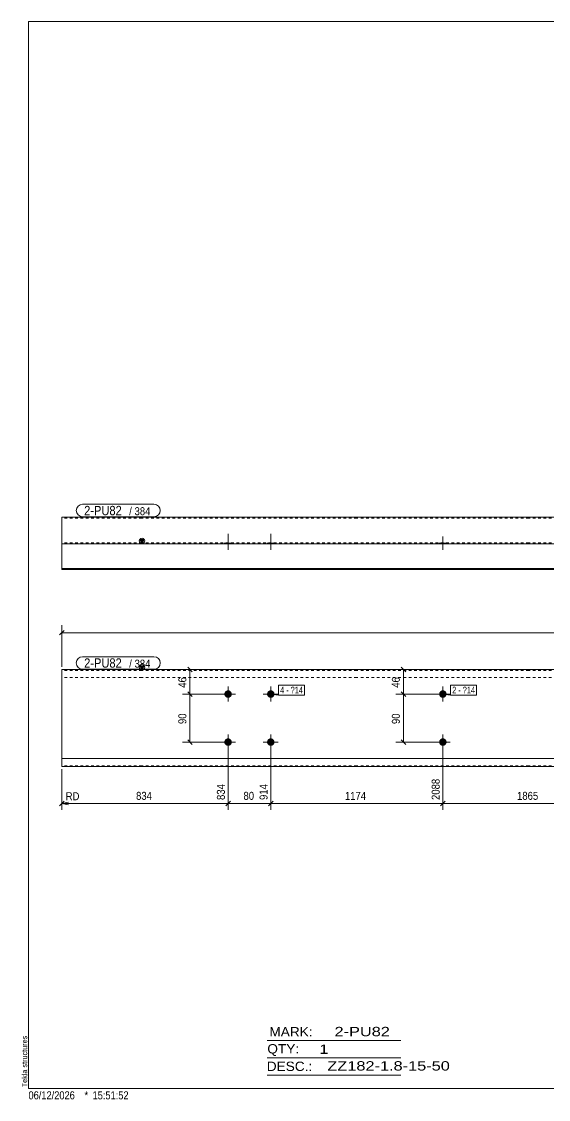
# Model space of a CAD drawing. Header units: millimetres. Extents: x 2 to 579, y 1 to 405.
# Drawn here: x 2.4 to 199.9, y 1 to 405 of the extents above; entities that cross this region are included whole.
import ezdxf

# ---------------------------------------------------------------- set-up
doc = ezdxf.new("R2010")
doc.units = ezdxf.units.MM
doc.linetypes.add('XKITLINE00', pattern=[0])
doc.linetypes.add('XKITLINE01', pattern=[4, 1, -1, 1, -1])
for name, color, linetype, lineweight in [('Bolt', 3, 'Continuous', 0), ('BoltMark', 7, 'Continuous', 0), ('Dimensions', 7, 'Continuous', 0), ('DrawingSheet', 5, 'Continuous', 0), ('OtherObjectType', 7, 'Continuous', 0), ('Part', 2, 'Continuous', 0), ('PartMark', 7, 'Continuous', 0)]:
    doc.layers.add(name, color=color, linetype=linetype, lineweight=lineweight)
doc.styles.add('ARIAL', font='ARIAL.TTF')
doc.styles.add('ARIAL_NARROW', font='ARIALN.TTF')

# ---------------------------------------------------------------- blocks, each defined once
blk = doc.blocks.new('*A1')
at = {"layer": 'Bolt'}
for points in [[(81.19, 152.88), (81.19, 152.84), (81.19, 152.81), (81.19, 152.77), (81.18, 152.74), (81.18, 152.7), (81.17, 152.67), (81.17, 152.64), (81.16, 152.6), (81.15, 152.57), (81.14, 152.54), (81.13, 152.5), (81.12, 152.47), (81.11, 152.44), (81.1, 152.41), (81.09, 152.37), (81.07, 152.34), (81.06, 152.31), (81.04, 152.28), (81.03, 152.25), (81.01, 152.22), (80.99, 152.19), (80.98, 152.16), (80.96, 152.13), (80.94, 152.1), (80.92, 152.08), (80.9, 152.05), (80.88, 152.02), (80.85, 152), (80.83, 151.97), (80.81, 151.94), (80.78, 151.92), (80.76, 151.9), (80.73, 151.87), (80.71, 151.85), (80.68, 151.83), (80.66, 151.81), (80.63, 151.79), (80.6, 151.77), (80.57, 151.75), (80.54, 151.73), (80.51, 151.71), (80.48, 151.69), (80.45, 151.68), (80.42, 151.66), (80.39, 151.64), (80.36, 151.63), (80.33, 151.62), (80.3, 151.6), (80.27, 151.59), (80.23, 151.58), (80.2, 151.57), (80.17, 151.56), (80.13, 151.55), (80.1, 151.54), (80.07, 151.54), (80.03, 151.53), (80, 151.53), (79.97, 151.52), (79.93, 151.52), (79.9, 151.51), (79.86, 151.51), (79.83, 151.51), (79.79, 151.51), (79.76, 151.51), (79.73, 151.51), (79.69, 151.51), (79.66, 151.52), (79.62, 151.52), (79.59, 151.53), (79.55, 151.53), (79.52, 151.54), (79.49, 151.54), (79.45, 151.55), (79.42, 151.56), (79.39, 151.57), (79.35, 151.58), (79.32, 151.59), (79.29, 151.6), (79.26, 151.62), (79.23, 151.63), (79.2, 151.64), (79.16, 151.66), (79.13, 151.68), (79.1, 151.69), (79.07, 151.71), (79.04, 151.73), (79.02, 151.75), (78.99, 151.77), (78.96, 151.79), (78.93, 151.81), (78.91, 151.83), (78.88, 151.85), (78.85, 151.87), (78.83, 151.9), (78.8, 151.92), (78.78, 151.94), (78.76, 151.97), (78.73, 152), (78.71, 152.02), (78.69, 152.05), (78.67, 152.08), (78.65, 152.1), (78.63, 152.13), (78.61, 152.16), (78.59, 152.19), (78.58, 152.22), (78.56, 152.25), (78.54, 152.28), (78.53, 152.31), (78.51, 152.34), (78.5, 152.37), (78.49, 152.41), (78.48, 152.44), (78.46, 152.47), (78.45, 152.5), (78.44, 152.54), (78.44, 152.57), (78.43, 152.6), (78.42, 152.64), (78.41, 152.67), (78.41, 152.7), (78.4, 152.74), (78.4, 152.77), (78.4, 152.81), (78.4, 152.84), (78.39, 152.88), (78.39, 152.91), (78.39, 152.94), (78.4, 152.98), (78.4, 153.01), (78.4, 153.05), (78.4, 153.08), (78.41, 153.12), (78.41, 153.15), (78.42, 153.18), (78.43, 153.22), (78.44, 153.25), (78.44, 153.28), (78.45, 153.32), (78.46, 153.35), (78.48, 153.38), (78.49, 153.41), (78.5, 153.45), (78.51, 153.48), (78.53, 153.51), (78.54, 153.54), (78.56, 153.57), (78.58, 153.6), (78.59, 153.63), (78.61, 153.66), (78.63, 153.69), (78.65, 153.72), (78.67, 153.74), (78.69, 153.77), (78.71, 153.8), (78.73, 153.82), (78.76, 153.85), (78.78, 153.88), (78.8, 153.9), (78.83, 153.92), (78.85, 153.95), (78.88, 153.97), (78.91, 153.99), (78.93, 154.01), (78.96, 154.03), (78.99, 154.05), (79.02, 154.07), (79.04, 154.09), (79.07, 154.11), (79.1, 154.13), (79.13, 154.14), (79.16, 154.16), (79.2, 154.18), (79.23, 154.19), (79.26, 154.2), (79.29, 154.22), (79.32, 154.23), (79.35, 154.24), (79.39, 154.25), (79.42, 154.26), (79.45, 154.27), (79.49, 154.28), (79.52, 154.28), (79.55, 154.29), (79.59, 154.29), (79.62, 154.3), (79.66, 154.3), (79.69, 154.31), (79.73, 154.31), (79.76, 154.31), (79.79, 154.31), (79.83, 154.31), (79.86, 154.31), (79.9, 154.31), (79.93, 154.3), (79.97, 154.3), (80, 154.29), (80.03, 154.29), (80.07, 154.28), (80.1, 154.28), (80.13, 154.27), (80.17, 154.26), (80.2, 154.25), (80.23, 154.24), (80.27, 154.23), (80.3, 154.22), (80.33, 154.2), (80.36, 154.19), (80.39, 154.18), (80.42, 154.16), (80.45, 154.14), (80.48, 154.13), (80.51, 154.11), (80.54, 154.09), (80.57, 154.07), (80.6, 154.05), (80.63, 154.03), (80.66, 154.01), (80.68, 153.99), (80.71, 153.97), (80.73, 153.95), (80.76, 153.92), (80.78, 153.9), (80.81, 153.88), (80.83, 153.85), (80.85, 153.82), (80.88, 153.8), (80.9, 153.77), (80.92, 153.74), (80.94, 153.72), (80.96, 153.69), (80.98, 153.66), (80.99, 153.63), (81.01, 153.6), (81.03, 153.57), (81.04, 153.54), (81.06, 153.51), (81.07, 153.48), (81.09, 153.45), (81.1, 153.41), (81.11, 153.38), (81.12, 153.35), (81.13, 153.32), (81.14, 153.28), (81.15, 153.25), (81.16, 153.22), (81.17, 153.18), (81.17, 153.15), (81.18, 153.12), (81.18, 153.08), (81.19, 153.05), (81.19, 153.01), (81.19, 152.98), (81.19, 152.94), (81.19, 152.91)], [(97.19, 152.88), (97.19, 152.84), (97.19, 152.81), (97.19, 152.77), (97.18, 152.74), (97.18, 152.7), (97.17, 152.67), (97.17, 152.64), (97.16, 152.6), (97.15, 152.57), (97.14, 152.54), (97.13, 152.5), (97.12, 152.47), (97.11, 152.44), (97.1, 152.41), (97.09, 152.37), (97.07, 152.34), (97.06, 152.31), (97.04, 152.28), (97.03, 152.25), (97.01, 152.22), (96.99, 152.19), (96.98, 152.16), (96.96, 152.13), (96.94, 152.1), (96.92, 152.08), (96.9, 152.05), (96.88, 152.02), (96.85, 152), (96.83, 151.97), (96.81, 151.94), (96.78, 151.92), (96.76, 151.9), (96.73, 151.87), (96.71, 151.85), (96.68, 151.83), (96.66, 151.81), (96.63, 151.79), (96.6, 151.77), (96.57, 151.75), (96.54, 151.73), (96.51, 151.71), (96.48, 151.69), (96.45, 151.68), (96.42, 151.66), (96.39, 151.64), (96.36, 151.63), (96.33, 151.62), (96.3, 151.6), (96.27, 151.59), (96.23, 151.58), (96.2, 151.57), (96.17, 151.56), (96.13, 151.55), (96.1, 151.54), (96.07, 151.54), (96.03, 151.53), (96, 151.53), (95.97, 151.52), (95.93, 151.52), (95.9, 151.51), (95.86, 151.51), (95.83, 151.51), (95.79, 151.51), (95.76, 151.51), (95.73, 151.51), (95.69, 151.51), (95.66, 151.52), (95.62, 151.52), (95.59, 151.53), (95.55, 151.53), (95.52, 151.54), (95.49, 151.54), (95.45, 151.55), (95.42, 151.56), (95.39, 151.57), (95.35, 151.58), (95.32, 151.59), (95.29, 151.6), (95.26, 151.62), (95.23, 151.63), (95.2, 151.64), (95.16, 151.66), (95.13, 151.68), (95.1, 151.69), (95.07, 151.71), (95.04, 151.73), (95.02, 151.75), (94.99, 151.77), (94.96, 151.79), (94.93, 151.81), (94.91, 151.83), (94.88, 151.85), (94.85, 151.87), (94.83, 151.9), (94.8, 151.92), (94.78, 151.94), (94.76, 151.97), (94.73, 152), (94.71, 152.02), (94.69, 152.05), (94.67, 152.08), (94.65, 152.1), (94.63, 152.13), (94.61, 152.16), (94.59, 152.19), (94.58, 152.22), (94.56, 152.25), (94.54, 152.28), (94.53, 152.31), (94.51, 152.34), (94.5, 152.37), (94.49, 152.41), (94.48, 152.44), (94.46, 152.47), (94.45, 152.5), (94.44, 152.54), (94.44, 152.57), (94.43, 152.6), (94.42, 152.64), (94.41, 152.67), (94.41, 152.7), (94.4, 152.74), (94.4, 152.77), (94.4, 152.81), (94.4, 152.84), (94.39, 152.88), (94.39, 152.91), (94.39, 152.94), (94.4, 152.98), (94.4, 153.01), (94.4, 153.05), (94.4, 153.08), (94.41, 153.12), (94.41, 153.15), (94.42, 153.18), (94.43, 153.22), (94.44, 153.25), (94.44, 153.28), (94.45, 153.32), (94.46, 153.35), (94.48, 153.38), (94.49, 153.41), (94.5, 153.45), (94.51, 153.48), (94.53, 153.51), (94.54, 153.54), (94.56, 153.57), (94.58, 153.6), (94.59, 153.63), (94.61, 153.66), (94.63, 153.69), (94.65, 153.72), (94.67, 153.74), (94.69, 153.77), (94.71, 153.8), (94.73, 153.82), (94.76, 153.85), (94.78, 153.88), (94.8, 153.9), (94.83, 153.92), (94.85, 153.95), (94.88, 153.97), (94.91, 153.99), (94.93, 154.01), (94.96, 154.03), (94.99, 154.05), (95.02, 154.07), (95.04, 154.09), (95.07, 154.11), (95.1, 154.13), (95.13, 154.14), (95.16, 154.16), (95.2, 154.18), (95.23, 154.19), (95.26, 154.2), (95.29, 154.22), (95.32, 154.23), (95.35, 154.24), (95.39, 154.25), (95.42, 154.26), (95.45, 154.27), (95.49, 154.28), (95.52, 154.28), (95.55, 154.29), (95.59, 154.29), (95.62, 154.3), (95.66, 154.3), (95.69, 154.31), (95.73, 154.31), (95.76, 154.31), (95.79, 154.31), (95.83, 154.31), (95.86, 154.31), (95.9, 154.31), (95.93, 154.3), (95.97, 154.3), (96, 154.29), (96.03, 154.29), (96.07, 154.28), (96.1, 154.28), (96.13, 154.27), (96.17, 154.26), (96.2, 154.25), (96.23, 154.24), (96.27, 154.23), (96.3, 154.22), (96.33, 154.2), (96.36, 154.19), (96.39, 154.18), (96.42, 154.16), (96.45, 154.14), (96.48, 154.13), (96.51, 154.11), (96.54, 154.09), (96.57, 154.07), (96.6, 154.05), (96.63, 154.03), (96.66, 154.01), (96.68, 153.99), (96.71, 153.97), (96.73, 153.95), (96.76, 153.92), (96.78, 153.9), (96.81, 153.88), (96.83, 153.85), (96.85, 153.82), (96.88, 153.8), (96.9, 153.77), (96.92, 153.74), (96.94, 153.72), (96.96, 153.69), (96.98, 153.66), (96.99, 153.63), (97.01, 153.6), (97.03, 153.57), (97.04, 153.54), (97.06, 153.51), (97.07, 153.48), (97.09, 153.45), (97.1, 153.41), (97.11, 153.38), (97.12, 153.35), (97.13, 153.32), (97.14, 153.28), (97.15, 153.25), (97.16, 153.22), (97.17, 153.18), (97.17, 153.15), (97.18, 153.12), (97.18, 153.08), (97.19, 153.05), (97.19, 153.01), (97.19, 152.98), (97.19, 152.94), (97.19, 152.91)], [(81.19, 134.88), (81.19, 134.84), (81.19, 134.81), (81.19, 134.77), (81.18, 134.74), (81.18, 134.7), (81.17, 134.67), (81.17, 134.64), (81.16, 134.6), (81.15, 134.57), (81.14, 134.54), (81.13, 134.5), (81.12, 134.47), (81.11, 134.44), (81.1, 134.41), (81.09, 134.37), (81.07, 134.34), (81.06, 134.31), (81.04, 134.28), (81.03, 134.25), (81.01, 134.22), (80.99, 134.19), (80.98, 134.16), (80.96, 134.13), (80.94, 134.1), (80.92, 134.08), (80.9, 134.05), (80.88, 134.02), (80.85, 134), (80.83, 133.97), (80.81, 133.94), (80.78, 133.92), (80.76, 133.9), (80.73, 133.87), (80.71, 133.85), (80.68, 133.83), (80.66, 133.81), (80.63, 133.79), (80.6, 133.77), (80.57, 133.75), (80.54, 133.73), (80.51, 133.71), (80.48, 133.69), (80.45, 133.68), (80.42, 133.66), (80.39, 133.64), (80.36, 133.63), (80.33, 133.62), (80.3, 133.6), (80.27, 133.59), (80.23, 133.58), (80.2, 133.57), (80.17, 133.56), (80.13, 133.55), (80.1, 133.54), (80.07, 133.54), (80.03, 133.53), (80, 133.53), (79.97, 133.52), (79.93, 133.52), (79.9, 133.51), (79.86, 133.51), (79.83, 133.51), (79.79, 133.51), (79.76, 133.51), (79.73, 133.51), (79.69, 133.51), (79.66, 133.52), (79.62, 133.52), (79.59, 133.53), (79.55, 133.53), (79.52, 133.54), (79.49, 133.54), (79.45, 133.55), (79.42, 133.56), (79.39, 133.57), (79.35, 133.58), (79.32, 133.59), (79.29, 133.6), (79.26, 133.62), (79.23, 133.63), (79.2, 133.64), (79.16, 133.66), (79.13, 133.68), (79.1, 133.69), (79.07, 133.71), (79.04, 133.73), (79.02, 133.75), (78.99, 133.77), (78.96, 133.79), (78.93, 133.81), (78.91, 133.83), (78.88, 133.85), (78.85, 133.87), (78.83, 133.9), (78.8, 133.92), (78.78, 133.94), (78.76, 133.97), (78.73, 134), (78.71, 134.02), (78.69, 134.05), (78.67, 134.08), (78.65, 134.1), (78.63, 134.13), (78.61, 134.16), (78.59, 134.19), (78.58, 134.22), (78.56, 134.25), (78.54, 134.28), (78.53, 134.31), (78.51, 134.34), (78.5, 134.37), (78.49, 134.41), (78.48, 134.44), (78.46, 134.47), (78.45, 134.5), (78.44, 134.54), (78.44, 134.57), (78.43, 134.6), (78.42, 134.64), (78.41, 134.67), (78.41, 134.7), (78.4, 134.74), (78.4, 134.77), (78.4, 134.81), (78.4, 134.84), (78.39, 134.88), (78.39, 134.91), (78.39, 134.94), (78.4, 134.98), (78.4, 135.01), (78.4, 135.05), (78.4, 135.08), (78.41, 135.12), (78.41, 135.15), (78.42, 135.18), (78.43, 135.22), (78.44, 135.25), (78.44, 135.28), (78.45, 135.32), (78.46, 135.35), (78.48, 135.38), (78.49, 135.41), (78.5, 135.45), (78.51, 135.48), (78.53, 135.51), (78.54, 135.54), (78.56, 135.57), (78.58, 135.6), (78.59, 135.63), (78.61, 135.66), (78.63, 135.69), (78.65, 135.72), (78.67, 135.74), (78.69, 135.77), (78.71, 135.8), (78.73, 135.82), (78.76, 135.85), (78.78, 135.88), (78.8, 135.9), (78.83, 135.92), (78.85, 135.95), (78.88, 135.97), (78.91, 135.99), (78.93, 136.01), (78.96, 136.03), (78.99, 136.05), (79.02, 136.07), (79.04, 136.09), (79.07, 136.11), (79.1, 136.13), (79.13, 136.14), (79.16, 136.16), (79.2, 136.18), (79.23, 136.19), (79.26, 136.2), (79.29, 136.22), (79.32, 136.23), (79.35, 136.24), (79.39, 136.25), (79.42, 136.26), (79.45, 136.27), (79.49, 136.28), (79.52, 136.28), (79.55, 136.29), (79.59, 136.29), (79.62, 136.3), (79.66, 136.3), (79.69, 136.31), (79.73, 136.31), (79.76, 136.31), (79.79, 136.31), (79.83, 136.31), (79.86, 136.31), (79.9, 136.31), (79.93, 136.3), (79.97, 136.3), (80, 136.29), (80.03, 136.29), (80.07, 136.28), (80.1, 136.28), (80.13, 136.27), (80.17, 136.26), (80.2, 136.25), (80.23, 136.24), (80.27, 136.23), (80.3, 136.22), (80.33, 136.2), (80.36, 136.19), (80.39, 136.18), (80.42, 136.16), (80.45, 136.14), (80.48, 136.13), (80.51, 136.11), (80.54, 136.09), (80.57, 136.07), (80.6, 136.05), (80.63, 136.03), (80.66, 136.01), (80.68, 135.99), (80.71, 135.97), (80.73, 135.95), (80.76, 135.92), (80.78, 135.9), (80.81, 135.88), (80.83, 135.85), (80.85, 135.82), (80.88, 135.8), (80.9, 135.77), (80.92, 135.74), (80.94, 135.72), (80.96, 135.69), (80.98, 135.66), (80.99, 135.63), (81.01, 135.6), (81.03, 135.57), (81.04, 135.54), (81.06, 135.51), (81.07, 135.48), (81.09, 135.45), (81.1, 135.41), (81.11, 135.38), (81.12, 135.35), (81.13, 135.32), (81.14, 135.28), (81.15, 135.25), (81.16, 135.22), (81.17, 135.18), (81.17, 135.15), (81.18, 135.12), (81.18, 135.08), (81.19, 135.05), (81.19, 135.01), (81.19, 134.98), (81.19, 134.94), (81.19, 134.91)], [(97.19, 134.88), (97.19, 134.84), (97.19, 134.81), (97.19, 134.77), (97.18, 134.74), (97.18, 134.7), (97.17, 134.67), (97.17, 134.64), (97.16, 134.6), (97.15, 134.57), (97.14, 134.54), (97.13, 134.5), (97.12, 134.47), (97.11, 134.44), (97.1, 134.41), (97.09, 134.37), (97.07, 134.34), (97.06, 134.31), (97.04, 134.28), (97.03, 134.25), (97.01, 134.22), (96.99, 134.19), (96.98, 134.16), (96.96, 134.13), (96.94, 134.1), (96.92, 134.08), (96.9, 134.05), (96.88, 134.02), (96.85, 134), (96.83, 133.97), (96.81, 133.94), (96.78, 133.92), (96.76, 133.9), (96.73, 133.87), (96.71, 133.85), (96.68, 133.83), (96.66, 133.81), (96.63, 133.79), (96.6, 133.77), (96.57, 133.75), (96.54, 133.73), (96.51, 133.71), (96.48, 133.69), (96.45, 133.68), (96.42, 133.66), (96.39, 133.64), (96.36, 133.63), (96.33, 133.62), (96.3, 133.6), (96.27, 133.59), (96.23, 133.58), (96.2, 133.57), (96.17, 133.56), (96.13, 133.55), (96.1, 133.54), (96.07, 133.54), (96.03, 133.53), (96, 133.53), (95.97, 133.52), (95.93, 133.52), (95.9, 133.51), (95.86, 133.51), (95.83, 133.51), (95.79, 133.51), (95.76, 133.51), (95.73, 133.51), (95.69, 133.51), (95.66, 133.52), (95.62, 133.52), (95.59, 133.53), (95.55, 133.53), (95.52, 133.54), (95.49, 133.54), (95.45, 133.55), (95.42, 133.56), (95.39, 133.57), (95.35, 133.58), (95.32, 133.59), (95.29, 133.6), (95.26, 133.62), (95.23, 133.63), (95.2, 133.64), (95.16, 133.66), (95.13, 133.68), (95.1, 133.69), (95.07, 133.71), (95.04, 133.73), (95.02, 133.75), (94.99, 133.77), (94.96, 133.79), (94.93, 133.81), (94.91, 133.83), (94.88, 133.85), (94.85, 133.87), (94.83, 133.9), (94.8, 133.92), (94.78, 133.94), (94.76, 133.97), (94.73, 134), (94.71, 134.02), (94.69, 134.05), (94.67, 134.08), (94.65, 134.1), (94.63, 134.13), (94.61, 134.16), (94.59, 134.19), (94.58, 134.22), (94.56, 134.25), (94.54, 134.28), (94.53, 134.31), (94.51, 134.34), (94.5, 134.37), (94.49, 134.41), (94.48, 134.44), (94.46, 134.47), (94.45, 134.5), (94.44, 134.54), (94.44, 134.57), (94.43, 134.6), (94.42, 134.64), (94.41, 134.67), (94.41, 134.7), (94.4, 134.74), (94.4, 134.77), (94.4, 134.81), (94.4, 134.84), (94.39, 134.88), (94.39, 134.91), (94.39, 134.94), (94.4, 134.98), (94.4, 135.01), (94.4, 135.05), (94.4, 135.08), (94.41, 135.12), (94.41, 135.15), (94.42, 135.18), (94.43, 135.22), (94.44, 135.25), (94.44, 135.28), (94.45, 135.32), (94.46, 135.35), (94.48, 135.38), (94.49, 135.41), (94.5, 135.45), (94.51, 135.48), (94.53, 135.51), (94.54, 135.54), (94.56, 135.57), (94.58, 135.6), (94.59, 135.63), (94.61, 135.66), (94.63, 135.69), (94.65, 135.72), (94.67, 135.74), (94.69, 135.77), (94.71, 135.8), (94.73, 135.82), (94.76, 135.85), (94.78, 135.88), (94.8, 135.9), (94.83, 135.92), (94.85, 135.95), (94.88, 135.97), (94.91, 135.99), (94.93, 136.01), (94.96, 136.03), (94.99, 136.05), (95.02, 136.07), (95.04, 136.09), (95.07, 136.11), (95.1, 136.13), (95.13, 136.14), (95.16, 136.16), (95.2, 136.18), (95.23, 136.19), (95.26, 136.2), (95.29, 136.22), (95.32, 136.23), (95.35, 136.24), (95.39, 136.25), (95.42, 136.26), (95.45, 136.27), (95.49, 136.28), (95.52, 136.28), (95.55, 136.29), (95.59, 136.29), (95.62, 136.3), (95.66, 136.3), (95.69, 136.31), (95.73, 136.31), (95.76, 136.31), (95.79, 136.31), (95.83, 136.31), (95.86, 136.31), (95.9, 136.31), (95.93, 136.3), (95.97, 136.3), (96, 136.29), (96.03, 136.29), (96.07, 136.28), (96.1, 136.28), (96.13, 136.27), (96.17, 136.26), (96.2, 136.25), (96.23, 136.24), (96.27, 136.23), (96.3, 136.22), (96.33, 136.2), (96.36, 136.19), (96.39, 136.18), (96.42, 136.16), (96.45, 136.14), (96.48, 136.13), (96.51, 136.11), (96.54, 136.09), (96.57, 136.07), (96.6, 136.05), (96.63, 136.03), (96.66, 136.01), (96.68, 135.99), (96.71, 135.97), (96.73, 135.95), (96.76, 135.92), (96.78, 135.9), (96.81, 135.88), (96.83, 135.85), (96.85, 135.82), (96.88, 135.8), (96.9, 135.77), (96.92, 135.74), (96.94, 135.72), (96.96, 135.69), (96.98, 135.66), (96.99, 135.63), (97.01, 135.6), (97.03, 135.57), (97.04, 135.54), (97.06, 135.51), (97.07, 135.48), (97.09, 135.45), (97.1, 135.41), (97.11, 135.38), (97.12, 135.35), (97.13, 135.32), (97.14, 135.28), (97.15, 135.25), (97.16, 135.22), (97.17, 135.18), (97.17, 135.15), (97.18, 135.12), (97.18, 135.08), (97.19, 135.05), (97.19, 135.01), (97.19, 134.98), (97.19, 134.94), (97.19, 134.91)]]:
    blk.add_hatch(color=3, dxfattribs=at).paths.add_polyline_path(points, flags=17)
at = {"layer": 'Bolt', "color": 3, "linetype": 'XKITLINE00', "lineweight": 0}
for p, q in [((79.79, 155.71), (79.79, 150.11)), ((95.79, 155.71), (95.79, 150.11)), ((82.59, 152.91), (76.99, 152.91)), ((98.59, 152.91), (92.99, 152.91)), ((79.79, 137.71), (79.79, 132.11)), ((95.79, 137.71), (95.79, 132.11)), ((82.59, 134.91), (76.99, 134.91)), ((98.59, 134.91), (92.99, 134.91))]:
    blk.add_line(p, q, dxfattribs=at)
blk = doc.blocks.new('*A2')
at = {"layer": 'Bolt'}
for points in [[(161.68, 152.88), (161.68, 152.84), (161.68, 152.81), (161.68, 152.77), (161.67, 152.74), (161.67, 152.7), (161.66, 152.67), (161.65, 152.64), (161.65, 152.6), (161.64, 152.57), (161.63, 152.54), (161.62, 152.5), (161.61, 152.47), (161.6, 152.44), (161.59, 152.41), (161.58, 152.37), (161.56, 152.34), (161.55, 152.31), (161.53, 152.28), (161.52, 152.25), (161.5, 152.22), (161.48, 152.19), (161.46, 152.16), (161.45, 152.13), (161.43, 152.1), (161.41, 152.08), (161.39, 152.05), (161.36, 152.02), (161.34, 152), (161.32, 151.97), (161.3, 151.94), (161.27, 151.92), (161.25, 151.9), (161.22, 151.87), (161.2, 151.85), (161.17, 151.83), (161.14, 151.81), (161.12, 151.79), (161.09, 151.77), (161.06, 151.75), (161.03, 151.73), (161, 151.71), (160.97, 151.69), (160.94, 151.68), (160.91, 151.66), (160.88, 151.64), (160.85, 151.63), (160.82, 151.62), (160.79, 151.6), (160.75, 151.59), (160.72, 151.58), (160.69, 151.57), (160.66, 151.56), (160.62, 151.55), (160.59, 151.54), (160.55, 151.54), (160.52, 151.53), (160.49, 151.53), (160.45, 151.52), (160.42, 151.52), (160.38, 151.51), (160.35, 151.51), (160.32, 151.51), (160.28, 151.51), (160.25, 151.51), (160.21, 151.51), (160.18, 151.51), (160.14, 151.52), (160.11, 151.52), (160.08, 151.53), (160.04, 151.53), (160.01, 151.54), (159.98, 151.54), (159.94, 151.55), (159.91, 151.56), (159.88, 151.57), (159.84, 151.58), (159.81, 151.59), (159.78, 151.6), (159.75, 151.62), (159.71, 151.63), (159.68, 151.64), (159.65, 151.66), (159.62, 151.68), (159.59, 151.69), (159.56, 151.71), (159.53, 151.73), (159.5, 151.75), (159.48, 151.77), (159.45, 151.79), (159.42, 151.81), (159.39, 151.83), (159.37, 151.85), (159.34, 151.87), (159.32, 151.9), (159.29, 151.92), (159.27, 151.94), (159.24, 151.97), (159.22, 152), (159.2, 152.02), (159.18, 152.05), (159.16, 152.08), (159.14, 152.1), (159.12, 152.13), (159.1, 152.16), (159.08, 152.19), (159.06, 152.22), (159.05, 152.25), (159.03, 152.28), (159.02, 152.31), (159, 152.34), (158.99, 152.37), (158.98, 152.41), (158.96, 152.44), (158.95, 152.47), (158.94, 152.5), (158.93, 152.54), (158.92, 152.57), (158.92, 152.6), (158.91, 152.64), (158.9, 152.67), (158.9, 152.7), (158.89, 152.74), (158.89, 152.77), (158.89, 152.81), (158.88, 152.84), (158.88, 152.88), (158.88, 152.91), (158.88, 152.94), (158.88, 152.98), (158.89, 153.01), (158.89, 153.05), (158.89, 153.08), (158.9, 153.12), (158.9, 153.15), (158.91, 153.18), (158.92, 153.22), (158.92, 153.25), (158.93, 153.28), (158.94, 153.32), (158.95, 153.35), (158.96, 153.38), (158.98, 153.41), (158.99, 153.45), (159, 153.48), (159.02, 153.51), (159.03, 153.54), (159.05, 153.57), (159.06, 153.6), (159.08, 153.63), (159.1, 153.66), (159.12, 153.69), (159.14, 153.72), (159.16, 153.74), (159.18, 153.77), (159.2, 153.8), (159.22, 153.82), (159.24, 153.85), (159.27, 153.88), (159.29, 153.9), (159.32, 153.92), (159.34, 153.95), (159.37, 153.97), (159.39, 153.99), (159.42, 154.01), (159.45, 154.03), (159.48, 154.05), (159.5, 154.07), (159.53, 154.09), (159.56, 154.11), (159.59, 154.13), (159.62, 154.14), (159.65, 154.16), (159.68, 154.18), (159.71, 154.19), (159.75, 154.2), (159.78, 154.22), (159.81, 154.23), (159.84, 154.24), (159.88, 154.25), (159.91, 154.26), (159.94, 154.27), (159.98, 154.28), (160.01, 154.28), (160.04, 154.29), (160.08, 154.29), (160.11, 154.3), (160.14, 154.3), (160.18, 154.31), (160.21, 154.31), (160.25, 154.31), (160.28, 154.31), (160.32, 154.31), (160.35, 154.31), (160.38, 154.31), (160.42, 154.3), (160.45, 154.3), (160.49, 154.29), (160.52, 154.29), (160.55, 154.28), (160.59, 154.28), (160.62, 154.27), (160.66, 154.26), (160.69, 154.25), (160.72, 154.24), (160.75, 154.23), (160.79, 154.22), (160.82, 154.2), (160.85, 154.19), (160.88, 154.18), (160.91, 154.16), (160.94, 154.14), (160.97, 154.13), (161, 154.11), (161.03, 154.09), (161.06, 154.07), (161.09, 154.05), (161.12, 154.03), (161.14, 154.01), (161.17, 153.99), (161.2, 153.97), (161.22, 153.95), (161.25, 153.92), (161.27, 153.9), (161.3, 153.88), (161.32, 153.85), (161.34, 153.82), (161.36, 153.8), (161.39, 153.77), (161.41, 153.74), (161.43, 153.72), (161.45, 153.69), (161.46, 153.66), (161.48, 153.63), (161.5, 153.6), (161.52, 153.57), (161.53, 153.54), (161.55, 153.51), (161.56, 153.48), (161.58, 153.45), (161.59, 153.41), (161.6, 153.38), (161.61, 153.35), (161.62, 153.32), (161.63, 153.28), (161.64, 153.25), (161.65, 153.22), (161.65, 153.18), (161.66, 153.15), (161.67, 153.12), (161.67, 153.08), (161.68, 153.05), (161.68, 153.01), (161.68, 152.98), (161.68, 152.94), (161.68, 152.91)], [(161.68, 134.88), (161.68, 134.84), (161.68, 134.81), (161.68, 134.77), (161.67, 134.74), (161.67, 134.7), (161.66, 134.67), (161.65, 134.64), (161.65, 134.6), (161.64, 134.57), (161.63, 134.54), (161.62, 134.5), (161.61, 134.47), (161.6, 134.44), (161.59, 134.41), (161.58, 134.37), (161.56, 134.34), (161.55, 134.31), (161.53, 134.28), (161.52, 134.25), (161.5, 134.22), (161.48, 134.19), (161.46, 134.16), (161.45, 134.13), (161.43, 134.1), (161.41, 134.08), (161.39, 134.05), (161.36, 134.02), (161.34, 134), (161.32, 133.97), (161.3, 133.94), (161.27, 133.92), (161.25, 133.9), (161.22, 133.87), (161.2, 133.85), (161.17, 133.83), (161.14, 133.81), (161.12, 133.79), (161.09, 133.77), (161.06, 133.75), (161.03, 133.73), (161, 133.71), (160.97, 133.69), (160.94, 133.68), (160.91, 133.66), (160.88, 133.64), (160.85, 133.63), (160.82, 133.62), (160.79, 133.6), (160.75, 133.59), (160.72, 133.58), (160.69, 133.57), (160.66, 133.56), (160.62, 133.55), (160.59, 133.54), (160.55, 133.54), (160.52, 133.53), (160.49, 133.53), (160.45, 133.52), (160.42, 133.52), (160.38, 133.51), (160.35, 133.51), (160.32, 133.51), (160.28, 133.51), (160.25, 133.51), (160.21, 133.51), (160.18, 133.51), (160.14, 133.52), (160.11, 133.52), (160.08, 133.53), (160.04, 133.53), (160.01, 133.54), (159.98, 133.54), (159.94, 133.55), (159.91, 133.56), (159.88, 133.57), (159.84, 133.58), (159.81, 133.59), (159.78, 133.6), (159.75, 133.62), (159.71, 133.63), (159.68, 133.64), (159.65, 133.66), (159.62, 133.68), (159.59, 133.69), (159.56, 133.71), (159.53, 133.73), (159.5, 133.75), (159.48, 133.77), (159.45, 133.79), (159.42, 133.81), (159.39, 133.83), (159.37, 133.85), (159.34, 133.87), (159.32, 133.9), (159.29, 133.92), (159.27, 133.94), (159.24, 133.97), (159.22, 134), (159.2, 134.02), (159.18, 134.05), (159.16, 134.08), (159.14, 134.1), (159.12, 134.13), (159.1, 134.16), (159.08, 134.19), (159.06, 134.22), (159.05, 134.25), (159.03, 134.28), (159.02, 134.31), (159, 134.34), (158.99, 134.37), (158.98, 134.41), (158.96, 134.44), (158.95, 134.47), (158.94, 134.5), (158.93, 134.54), (158.92, 134.57), (158.92, 134.6), (158.91, 134.64), (158.9, 134.67), (158.9, 134.7), (158.89, 134.74), (158.89, 134.77), (158.89, 134.81), (158.88, 134.84), (158.88, 134.88), (158.88, 134.91), (158.88, 134.94), (158.88, 134.98), (158.89, 135.01), (158.89, 135.05), (158.89, 135.08), (158.9, 135.12), (158.9, 135.15), (158.91, 135.18), (158.92, 135.22), (158.92, 135.25), (158.93, 135.28), (158.94, 135.32), (158.95, 135.35), (158.96, 135.38), (158.98, 135.41), (158.99, 135.45), (159, 135.48), (159.02, 135.51), (159.03, 135.54), (159.05, 135.57), (159.06, 135.6), (159.08, 135.63), (159.1, 135.66), (159.12, 135.69), (159.14, 135.72), (159.16, 135.74), (159.18, 135.77), (159.2, 135.8), (159.22, 135.82), (159.24, 135.85), (159.27, 135.88), (159.29, 135.9), (159.32, 135.92), (159.34, 135.95), (159.37, 135.97), (159.39, 135.99), (159.42, 136.01), (159.45, 136.03), (159.48, 136.05), (159.5, 136.07), (159.53, 136.09), (159.56, 136.11), (159.59, 136.13), (159.62, 136.14), (159.65, 136.16), (159.68, 136.18), (159.71, 136.19), (159.75, 136.2), (159.78, 136.22), (159.81, 136.23), (159.84, 136.24), (159.88, 136.25), (159.91, 136.26), (159.94, 136.27), (159.98, 136.28), (160.01, 136.28), (160.04, 136.29), (160.08, 136.29), (160.11, 136.3), (160.14, 136.3), (160.18, 136.31), (160.21, 136.31), (160.25, 136.31), (160.28, 136.31), (160.32, 136.31), (160.35, 136.31), (160.38, 136.31), (160.42, 136.3), (160.45, 136.3), (160.49, 136.29), (160.52, 136.29), (160.55, 136.28), (160.59, 136.28), (160.62, 136.27), (160.66, 136.26), (160.69, 136.25), (160.72, 136.24), (160.75, 136.23), (160.79, 136.22), (160.82, 136.2), (160.85, 136.19), (160.88, 136.18), (160.91, 136.16), (160.94, 136.14), (160.97, 136.13), (161, 136.11), (161.03, 136.09), (161.06, 136.07), (161.09, 136.05), (161.12, 136.03), (161.14, 136.01), (161.17, 135.99), (161.2, 135.97), (161.22, 135.95), (161.25, 135.92), (161.27, 135.9), (161.3, 135.88), (161.32, 135.85), (161.34, 135.82), (161.36, 135.8), (161.39, 135.77), (161.41, 135.74), (161.43, 135.72), (161.45, 135.69), (161.46, 135.66), (161.48, 135.63), (161.5, 135.6), (161.52, 135.57), (161.53, 135.54), (161.55, 135.51), (161.56, 135.48), (161.58, 135.45), (161.59, 135.41), (161.6, 135.38), (161.61, 135.35), (161.62, 135.32), (161.63, 135.28), (161.64, 135.25), (161.65, 135.22), (161.65, 135.18), (161.66, 135.15), (161.67, 135.12), (161.67, 135.08), (161.68, 135.05), (161.68, 135.01), (161.68, 134.98), (161.68, 134.94), (161.68, 134.91)]]:
    blk.add_hatch(color=3, dxfattribs=at).paths.add_polyline_path(points, flags=17)
at = {"layer": 'Bolt', "color": 3, "linetype": 'XKITLINE00', "lineweight": 0}
for p, q in [((160.28, 155.71), (160.28, 150.11)), ((163.08, 152.91), (157.48, 152.91)), ((160.28, 137.71), (160.28, 132.11)), ((163.08, 134.91), (157.48, 134.91))]:
    blk.add_line(p, q, dxfattribs=at)
blk = doc.blocks.new('*A5')
at = {"layer": 'Part'}
blk.add_hatch(color=2, dxfattribs=at).paths.add_polyline_path([(46.73, 163.51), (48.33, 163.51), (47.53, 162.11)], flags=17)
at = {"layer": 'Part', "color": 2, "linetype": 'XKITLINE00', "lineweight": 0}
for p, q in [((17.5, 162.11), (17.5, 125.71)), ((47.5, 162.11), (17.5, 162.11)), ((47.53, 162.11), (46.73, 163.51)), ((46.73, 163.51), (48.33, 163.51)), ((48.33, 163.51), (47.53, 162.11)), ((127.99, 162.11), (47.6, 162.11)), ((192.48, 162.11), (128.09, 162.11)), ((256.96, 162.11), (192.58, 162.11)), ((337.45, 162.11), (257.06, 162.11)), ((426.75, 162.11), (337.55, 162.11)), ((426.75, 162.11), (426.75, 125.71)), ((47.5, 128.71), (17.5, 128.71)), ((17.5, 125.71), (47.5, 125.71)), ((127.99, 128.71), (47.6, 128.71)), ((47.6, 125.71), (127.99, 125.71)), ((192.48, 128.71), (128.09, 128.71)), ((128.09, 125.71), (192.48, 125.71)), ((256.96, 128.71), (192.58, 128.71)), ((192.58, 125.71), (256.96, 125.71)), ((337.45, 128.71), (257.06, 128.71)), ((257.06, 125.71), (337.45, 125.71)), ((426.75, 128.71), (337.55, 128.71)), ((337.55, 125.71), (426.75, 125.71))]:
    blk.add_line(p, q, dxfattribs=at)
at = {"layer": 'Part', "color": 7, "linetype": 'XKITLINE01', "lineweight": 0}
for p, q in [((47.5, 161.75), (17.5, 161.75)), ((127.99, 161.75), (47.6, 161.75)), ((192.48, 161.75), (128.09, 161.75)), ((256.96, 161.75), (192.58, 161.75)), ((337.45, 161.75), (257.06, 161.75)), ((426.75, 161.75), (337.55, 161.75)), ((47.5, 159.11), (17.5, 159.11)), ((127.99, 159.11), (47.6, 159.11)), ((192.48, 159.11), (128.09, 159.11)), ((256.96, 159.11), (192.58, 159.11)), ((337.45, 159.11), (257.06, 159.11)), ((426.75, 159.11), (337.55, 159.11)), ((47.5, 126.07), (17.5, 126.07)), ((127.99, 126.07), (47.6, 126.07)), ((192.48, 126.07), (128.09, 126.07)), ((256.96, 126.07), (192.58, 126.07)), ((337.45, 126.07), (257.06, 126.07)), ((426.75, 126.07), (337.55, 126.07))]:
    blk.add_line(p, q, dxfattribs=at)
at = {"layer": 'Part', "color": 2, "linetype": 'XKITLINE00', "lineweight": 0}
blk.add_circle((47.53, 163.01), 1, dxfattribs=at)
blk = doc.blocks.new('*A6')
at = {"layer": 'Bolt'}
for points in [[(78.39, 209.25), (78.39, 209.61), (81.19, 209.61), (81.19, 209.25)], [(78.39, 209.25), (78.39, 209.61), (81.19, 209.61), (81.19, 209.25)], [(94.39, 209.25), (94.39, 209.61), (97.19, 209.61), (97.19, 209.25)], [(94.39, 209.25), (94.39, 209.61), (97.19, 209.61), (97.19, 209.25)]]:
    blk.add_hatch(color=3, dxfattribs=at).paths.add_polyline_path(points, flags=17)
at = {"layer": 'Bolt', "color": 3, "linetype": 'XKITLINE00', "lineweight": 0}
for p, q in [((79.79, 212.93), (79.79, 206.93)), ((79.79, 212.93), (79.79, 206.93)), ((95.79, 212.93), (95.79, 206.93)), ((95.79, 212.93), (95.79, 206.93)), ((78.39, 209.61), (78.39, 209.25)), ((78.39, 209.61), (78.39, 209.25)), ((81.19, 209.61), (81.19, 209.25)), ((81.19, 209.61), (81.19, 209.25)), ((94.39, 209.61), (94.39, 209.25)), ((94.39, 209.61), (94.39, 209.25)), ((97.19, 209.61), (97.19, 209.25)), ((97.19, 209.61), (97.19, 209.25))]:
    blk.add_line(p, q, dxfattribs=at)
blk = doc.blocks.new('*A7')
at = {"layer": 'Bolt'}
blk.add_hatch(color=3, dxfattribs=at).paths.add_polyline_path([(158.88, 209.25), (158.88, 209.61), (161.68, 209.61), (161.68, 209.25)], flags=17)
blk.add_hatch(color=3, dxfattribs=at).paths.add_polyline_path([(158.88, 209.25), (158.88, 209.61), (161.68, 209.61), (161.68, 209.25)], flags=17)
at = {"layer": 'Bolt', "color": 3, "linetype": 'XKITLINE00', "lineweight": 0}
for p, q in [((160.28, 211.93), (160.28, 206.93)), ((160.28, 211.93), (160.28, 206.93)), ((158.88, 209.61), (158.88, 209.25)), ((158.88, 209.61), (158.88, 209.25)), ((161.68, 209.61), (161.68, 209.25)), ((161.68, 209.61), (161.68, 209.25))]:
    blk.add_line(p, q, dxfattribs=at)
blk = doc.blocks.new('*A10')
at = {"layer": 'Part'}
blk.add_hatch(color=2, dxfattribs=at).paths.add_polyline_path([(46.73, 210.83), (48.33, 210.83), (47.53, 209.43)], flags=17)
at = {"layer": 'Part', "color": 2, "linetype": 'XKITLINE00', "lineweight": 0}
for p, q in [((17.5, 199.97), (17.5, 219.25)), ((47.5, 219.25), (17.5, 219.25)), ((127.99, 219.25), (47.6, 219.25)), ((192.48, 219.25), (128.09, 219.25)), ((256.96, 219.25), (192.58, 219.25)), ((337.45, 219.25), (257.06, 219.25)), ((426.75, 219.25), (337.55, 219.25)), ((426.75, 219.25), (426.75, 199.97)), ((47.53, 209.43), (46.73, 210.83)), ((46.73, 210.83), (48.33, 210.83)), ((48.33, 210.83), (47.53, 209.43)), ((47.5, 209.25), (17.5, 209.25)), ((127.99, 209.25), (47.6, 209.25)), ((192.48, 209.25), (128.09, 209.25)), ((256.96, 209.25), (192.58, 209.25)), ((337.45, 209.25), (257.06, 209.25)), ((426.75, 209.25), (337.55, 209.25)), ((17.5, 199.61), (17.5, 199.97)), ((17.5, 199.97), (47.5, 199.97)), ((47.5, 199.61), (17.5, 199.61)), ((47.6, 199.97), (127.99, 199.97)), ((127.99, 199.61), (47.6, 199.61)), ((128.09, 199.97), (192.48, 199.97)), ((192.48, 199.61), (128.09, 199.61)), ((192.58, 199.97), (256.96, 199.97)), ((256.96, 199.61), (192.58, 199.61)), ((257.06, 199.97), (337.45, 199.97)), ((337.45, 199.61), (257.06, 199.61)), ((337.55, 199.97), (426.75, 199.97)), ((426.75, 199.61), (337.55, 199.61)), ((426.75, 199.97), (426.75, 199.61))]:
    blk.add_line(p, q, dxfattribs=at)
at = {"layer": 'Part', "color": 7, "linetype": 'XKITLINE01', "lineweight": 0}
for p, q in [((47.5, 218.89), (17.5, 218.89)), ((127.99, 218.89), (47.6, 218.89)), ((192.48, 218.89), (128.09, 218.89)), ((256.96, 218.89), (192.58, 218.89)), ((337.45, 218.89), (257.06, 218.89)), ((426.75, 218.89), (337.55, 218.89)), ((47.5, 209.61), (17.5, 209.61)), ((127.99, 209.61), (47.6, 209.61)), ((192.48, 209.61), (128.09, 209.61)), ((256.96, 209.61), (192.58, 209.61)), ((337.45, 209.61), (257.06, 209.61)), ((426.75, 209.61), (337.55, 209.61))]:
    blk.add_line(p, q, dxfattribs=at)
at = {"layer": 'Part', "color": 2, "linetype": 'XKITLINE00', "lineweight": 0}
blk.add_circle((47.53, 210.33), 1, dxfattribs=at)
blk = doc.blocks.new('*A11')
at = {"layer": 'DrawingSheet', "color": 5, "linetype": 'XKITLINE00', "lineweight": 0}
for p, q in [((579, 405), (5, 405)), ((5, 405), (5, 5)), ((579, 5), (579, 405)), ((5, 5), (579, 5))]:
    blk.add_line(p, q, dxfattribs=at)
at = {"layer": 'DrawingSheet', "color": 5, "style": 'ARIAL', "width": 0.85}
blk.add_text('Tekla structures', height=2, rotation=90, dxfattribs=at).set_placement((4.5, 5.5))
blk = doc.blocks.new('*A15')
at = {"layer": 'OtherObjectType', "color": 6, "linetype": 'XKITLINE00', "lineweight": 0}
for p, q in [((94.5, 23), (144.5, 23)), ((94.5, 16.5), (144.5, 16.5)), ((94.5, 10), (144.5, 10))]:
    blk.add_line(p, q, dxfattribs=at)
at = {"layer": 'OtherObjectType', "color": 6, "style": 'ARIAL_NARROW'}
for s, width, p in [('MARK:', 1.275, (95.27, 24.58)), ('2-PU82', 1.525501, (119.69, 24.65)), ('QTY:', 1.275, (94.5, 18.19)), ('1', 1.525501, (113.99, 18.05)), ('DESC.:', 1.275, (94.29, 11.63)), ('ZZ182-1.8-15-50', 1.525501, (117, 11.79))]:
    blk.add_text(s, height=3.5, dxfattribs=dict(at, width=width)).set_placement(p)
blk = doc.blocks.new('*A18')
at = {"layer": 'OtherObjectType', "color": 7, "style": 'ARIAL_NARROW', "width": 1.008832}
for s, p in [('06/12/2026', (4.99, 1)), ('15:51:52', (29, 1)), ('*', (26, 1))]:
    blk.add_text(s, height=3, dxfattribs=at).set_placement(p)
blk = doc.blocks.new('*A19')
at = {"layer": 'Dimensions', "color": 7, "linetype": 'XKITLINE00', "lineweight": 0}
for p, q in [((144.65, 153.76), (146.35, 152.06)), ((159.28, 152.91), (142.65, 152.91)), ((145.5, 134.91), (145.5, 152.91)), ((159.28, 134.91), (142.65, 134.91)), ((144.65, 135.76), (146.35, 134.06))]:
    blk.add_line(p, q, dxfattribs=at)
at = {"layer": 'Dimensions', "color": 3}
for p in [(145.5, 152.91), (145.5, 134.91)]:
    blk.add_point(p, dxfattribs=at)
at = {"layer": 'Dimensions', "color": 3, "style": 'ARIAL', "width": 0.85}
blk.add_text('90', height=3, rotation=90.0002, dxfattribs=at).set_placement((144.15, 141.68))
blk = doc.blocks.new('*A20')
at = {"layer": 'Dimensions', "color": 7, "linetype": 'XKITLINE00', "lineweight": 0}
for p, q in [((159.28, 162.11), (142.65, 162.11)), ((144.65, 162.96), (146.35, 161.26)), ((145.5, 152.91), (145.5, 162.11)), ((144.65, 153.76), (146.35, 152.06)), ((159.28, 152.91), (142.65, 152.91))]:
    blk.add_line(p, q, dxfattribs=at)
at = {"layer": 'Dimensions', "color": 3}
for p in [(145.5, 162.11), (145.5, 152.91)]:
    blk.add_point(p, dxfattribs=at)
at = {"layer": 'Dimensions', "color": 3, "style": 'ARIAL', "width": 0.85}
blk.add_text('46', height=3, rotation=90.0002, dxfattribs=at).set_placement((144.15, 155.28))
blk = doc.blocks.new('*A21')
at = {"layer": 'Dimensions', "color": 7, "linetype": 'XKITLINE00', "lineweight": 0}
for p, q in [((64.65, 153.76), (66.35, 152.06)), ((78.79, 152.91), (62.65, 152.91)), ((65.5, 134.91), (65.5, 152.91)), ((78.79, 134.91), (62.65, 134.91)), ((64.65, 135.76), (66.35, 134.06))]:
    blk.add_line(p, q, dxfattribs=at)
at = {"layer": 'Dimensions', "color": 3}
for p in [(65.5, 152.91), (65.5, 134.91)]:
    blk.add_point(p, dxfattribs=at)
at = {"layer": 'Dimensions', "color": 3, "style": 'ARIAL', "width": 0.85}
blk.add_text('90', height=3, rotation=90.0002, dxfattribs=at).set_placement((64.15, 141.68))
blk = doc.blocks.new('*A22')
at = {"layer": 'Dimensions', "color": 7, "linetype": 'XKITLINE00', "lineweight": 0}
for p, q in [((78.79, 162.11), (62.65, 162.11)), ((64.65, 162.96), (66.35, 161.26)), ((65.5, 152.91), (65.5, 162.11)), ((64.65, 153.76), (66.35, 152.06)), ((78.79, 152.91), (62.65, 152.91))]:
    blk.add_line(p, q, dxfattribs=at)
at = {"layer": 'Dimensions', "color": 3}
for p in [(65.5, 162.11), (65.5, 152.91)]:
    blk.add_point(p, dxfattribs=at)
at = {"layer": 'Dimensions', "color": 3, "style": 'ARIAL', "width": 0.85}
blk.add_text('46', height=3, rotation=90.0002, dxfattribs=at).set_placement((64.15, 155.28))
blk = doc.blocks.new('*A25')
at = {"layer": 'Dimensions', "color": 7, "linetype": 'XKITLINE00', "lineweight": 0}
for p, q in [((17.5, 163.11), (17.5, 178.76)), ((426.75, 163.11), (426.75, 178.76)), ((18.35, 176.76), (16.65, 175.06)), ((17.5, 175.91), (426.75, 175.91)), ((427.59, 176.76), (425.9, 175.06))]:
    blk.add_line(p, q, dxfattribs=at)
at = {"layer": 'Dimensions', "color": 3}
for p in [(17.5, 175.91), (426.75, 175.91)]:
    blk.add_point(p, dxfattribs=at)
at = {"layer": 'Dimensions', "color": 3, "style": 'ARIAL', "width": 0.85}
blk.add_text('5358', height=3, dxfattribs=at).set_placement((217.67, 177.26))
blk = doc.blocks.new('*A26')
at = {"layer": 'Dimensions', "color": 7, "linetype": 'XKITLINE00', "lineweight": 0}
for p, q in [((79.79, 133.91), (79.79, 109.51)), ((17.5, 124.71), (17.5, 109.51)), ((17.5, 124.71), (17.5, 109.51)), ((18.35, 112.76), (16.65, 111.06)), ((20, 112.41), (17.5, 111.91)), ((17.5, 111.91), (79.79, 111.91)), ((20, 111.41), (17.5, 111.91)), ((24.72, 111.91), (17.5, 111.91)), ((80.64, 112.76), (78.95, 111.06))]:
    blk.add_line(p, q, dxfattribs=at)
at = {"layer": 'Dimensions', "color": 3}
for p in [(17.5, 111.91), (79.79, 111.91)]:
    blk.add_point(p, dxfattribs=at)
at = {"layer": 'Dimensions', "color": 7}
blk.add_point((17.5, 111.91), dxfattribs=at)
at = {"layer": 'Dimensions', "color": 3, "style": 'ARIAL', "width": 0.85}
blk.add_text('834', height=3, rotation=90.0002, dxfattribs=at).set_placement((78.59, 113.21))
for s, p in [('RD', (18.94, 113.11)), ('834', (45.31, 113.26))]:
    blk.add_text(s, height=3, dxfattribs=at).set_placement(p)
blk = doc.blocks.new('*A27')
at = {"layer": 'Dimensions', "color": 7, "linetype": 'XKITLINE00', "lineweight": 0}
for p, q in [((79.79, 133.91), (79.79, 109.51)), ((95.79, 133.91), (95.79, 109.51)), ((80.64, 112.76), (78.95, 111.06)), ((79.79, 111.91), (95.79, 111.91)), ((96.64, 112.76), (94.95, 111.06))]:
    blk.add_line(p, q, dxfattribs=at)
at = {"layer": 'Dimensions', "color": 3}
for p in [(79.79, 111.91), (95.79, 111.91)]:
    blk.add_point(p, dxfattribs=at)
at = {"layer": 'Dimensions', "color": 3, "style": 'ARIAL', "width": 0.85}
blk.add_text('914', height=3, rotation=90.0002, dxfattribs=at).set_placement((94.59, 113.21))
blk.add_text('80', height=3, dxfattribs=at).set_placement((85.57, 113.26))
blk = doc.blocks.new('*A28')
at = {"layer": 'Dimensions', "color": 7, "linetype": 'XKITLINE00', "lineweight": 0}
for p, q in [((95.79, 133.91), (95.79, 109.51)), ((160.28, 133.91), (160.28, 109.51)), ((96.64, 112.76), (94.95, 111.06)), ((95.79, 111.91), (160.28, 111.91)), ((161.13, 112.76), (159.43, 111.06))]:
    blk.add_line(p, q, dxfattribs=at)
at = {"layer": 'Dimensions', "color": 3}
for p in [(95.79, 111.91), (160.28, 111.91)]:
    blk.add_point(p, dxfattribs=at)
at = {"layer": 'Dimensions', "color": 3, "style": 'ARIAL', "width": 0.85}
blk.add_text('2088', height=3, rotation=90.0002, dxfattribs=at).set_placement((159.08, 113.21))
blk.add_text('1174', height=3, dxfattribs=at).set_placement((123.59, 113.26))
blk = doc.blocks.new('*A29')
at = {"layer": 'Dimensions', "color": 7, "linetype": 'XKITLINE00', "lineweight": 0}
for p, q in [((160.28, 133.91), (160.28, 109.51)), ((224.77, 133.91), (224.77, 109.51)), ((161.13, 112.76), (159.43, 111.06)), ((160.28, 111.91), (224.77, 111.91)), ((225.62, 112.76), (223.92, 111.06))]:
    blk.add_line(p, q, dxfattribs=at)
at = {"layer": 'Dimensions', "color": 3}
for p in [(160.28, 111.91), (224.77, 111.91)]:
    blk.add_point(p, dxfattribs=at)
at = {"layer": 'Dimensions', "color": 3, "style": 'ARIAL', "width": 0.85}
blk.add_text('3953', height=3, rotation=90.0002, dxfattribs=at).set_placement((223.57, 113.21))
blk.add_text('1865', height=3, dxfattribs=at).set_placement((188.08, 113.26))
blk = doc.blocks.new('*A35')
at = {"layer": 'BoltMark', "color": 7, "linetype": 'XKITLINE00', "lineweight": 0}
for p, q in [((163.18, 156.26), (172.87, 156.26)), ((163.18, 152.56), (163.18, 156.26)), ((172.87, 152.56), (172.87, 156.26)), ((160.28, 152.91), (163.18, 152.56)), ((163.18, 152.56), (172.87, 152.56))]:
    blk.add_line(p, q, dxfattribs=at)
at = {"layer": 'BoltMark', "color": 3, "style": 'ARIAL_NARROW', "width": 0.85}
for s, p in [('2', (163.78, 153.16)), ('-', (166.05, 153.16)), ('?14', (167.71, 153.16))]:
    blk.add_text(s, height=2.5, dxfattribs=at).set_placement(p)
blk = doc.blocks.new('*A36')
at = {"layer": 'BoltMark', "color": 7, "linetype": 'XKITLINE00', "lineweight": 0}
for p, q in [((98.7, 156.26), (108.38, 156.26)), ((98.7, 152.56), (98.7, 156.26)), ((108.38, 152.56), (108.38, 156.26)), ((95.79, 152.91), (98.7, 152.56)), ((98.7, 152.56), (108.38, 152.56))]:
    blk.add_line(p, q, dxfattribs=at)
at = {"layer": 'BoltMark', "color": 3, "style": 'ARIAL_NARROW', "width": 0.85}
for s, p in [('4', (99.3, 153.16)), ('-', (101.57, 153.16)), ('?14', (103.23, 153.16))]:
    blk.add_text(s, height=2.5, dxfattribs=at).set_placement(p)
blk = doc.blocks.new('*A37')
at = {"layer": 'PartMark', "color": 7, "linetype": 'XKITLINE00', "lineweight": 0}
for p, q in [((25.25, 166.91), (52.01, 166.91)), ((25.25, 162.21), (52.01, 162.21))]:
    blk.add_line(p, q, dxfattribs=at)
for centre, start, end in [((25.25, 164.56), 90, 270), ((52.01, 164.56), 270, 90)]:
    blk.add_arc(centre, 2.35, start, end, dxfattribs=at)
at = {"layer": 'PartMark', "color": 1, "style": 'ARIAL', "width": 0.85}
blk.add_text('2-PU82', height=3.5, dxfattribs=at).set_placement((25.85, 162.81))
at = {"layer": 'PartMark', "color": 3, "style": 'ARIAL', "width": 0.85}
for s, p in [('/', (42.73, 162.81)), ('384', (44.74, 162.81))]:
    blk.add_text(s, height=3, dxfattribs=at).set_placement(p)
blk = doc.blocks.new('*A39')
at = {"layer": 'PartMark', "color": 7, "linetype": 'XKITLINE00', "lineweight": 0}
for p, q in [((25.25, 224.05), (52.01, 224.05)), ((25.25, 219.35), (52.01, 219.35))]:
    blk.add_line(p, q, dxfattribs=at)
for centre, start, end in [((25.25, 221.7), 90, 270), ((52.01, 221.7), 270, 90)]:
    blk.add_arc(centre, 2.35, start, end, dxfattribs=at)
at = {"layer": 'PartMark', "color": 1, "style": 'ARIAL', "width": 0.85}
blk.add_text('2-PU82', height=3.5, dxfattribs=at).set_placement((25.85, 219.95))
at = {"layer": 'PartMark', "color": 3, "style": 'ARIAL', "width": 0.85}
for s, p in [('/', (42.73, 219.95)), ('384', (44.74, 219.95))]:
    blk.add_text(s, height=3, dxfattribs=at).set_placement(p)

msp = doc.modelspace()

# ---------------------------------------------------------------- block references
at = {"lineweight": 0}
for name in ['*A11', '*A39', '*A6', '*A7', '*A25', '*A37', '*A22', '*A20', '*A21', '*A1', '*A36', '*A19', '*A2', '*A35', '*A26', '*A27', '*A28', '*A29', '*A15', '*A18']:
    msp.add_blockref(name, (0, 0), dxfattribs=at)
at = {"layer": 'Part', "lineweight": 0}
for name in ['*A10', '*A5']:
    msp.add_blockref(name, (0, 0), dxfattribs=at)

doc.saveas('drawing.dxf')
